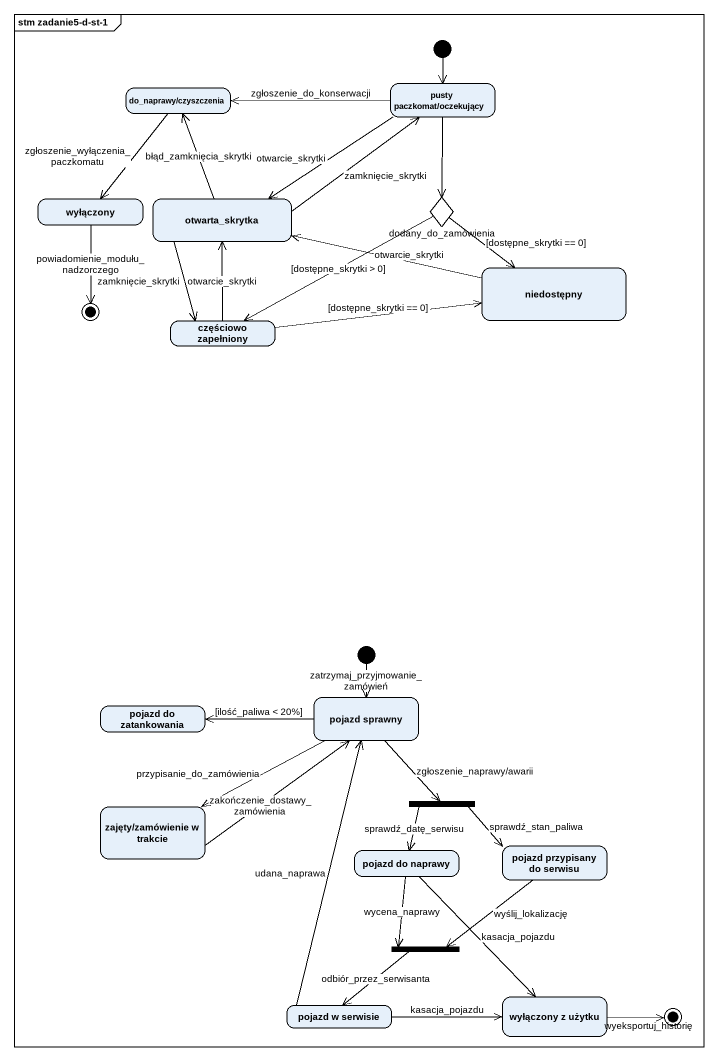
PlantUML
@startuml
mainframe stm zadanie5-d-st-1
hide empty description
state initial1 <<start>>
state "do_naprawy/czyszczenia" as do_naprawy_czyszczenia
state "pusty paczkomat/oczekujący" as pusty_paczkomat_oczekujący
state wyłączony
state otwarta_skrytka
state dodany_do_zamówienia <<choice>>
state niedostępny
state final1 <<end>>
state "częściowo zapełniony" as częściowo_zapełniony
state initial2 <<start>>
state "pojazd do zatankowania" as pojazd_do_zatankowania
state "pojazd sprawny" as pojazd_sprawny
state fork1 <<fork>>
state "zajęty/zamówienie w trakcie" as zajęty_zamówienie_w_trakcie
state "pojazd do naprawy" as pojazd_do_naprawy
state "pojazd przypisany do serwisu" as pojazd_przypisany_do_serwisu
state fork2 <<join>>
state "wyłączony z użytku" as wyłączony_z_użytku
state "pojazd w serwisie" as pojazd_w_serwisie
state final2 <<end>>
initial1 --> pusty_paczkomat_oczekujący
do_naprawy_czyszczenia --> wyłączony : zgłoszenie_wyłączenia_paczkomatu
pusty_paczkomat_oczekujący -left-> do_naprawy_czyszczenia : zgłoszenie_do_konserwacji
pusty_paczkomat_oczekujący -left-> otwarta_skrytka : otwarcie_skrytki
pusty_paczkomat_oczekujący --> dodany_do_zamówienia
wyłączony --> final1 : powiadomienie_modułu_nadzorczego
otwarta_skrytka -up-> do_naprawy_czyszczenia : błąd_zamknięcia_skrytki
otwarta_skrytka -right-> pusty_paczkomat_oczekujący : zamknięcie_skrytki
otwarta_skrytka --> częściowo_zapełniony : zamknięcie_skrytki
dodany_do_zamówienia --> niedostępny : [dostępne_skrytki == 0]
dodany_do_zamówienia -left-> częściowo_zapełniony : [dostępne_skrytki > 0]
niedostępny -left-> otwarta_skrytka : otwarcie_skrytki
częściowo_zapełniony -up-> otwarta_skrytka : otwarcie_skrytki
częściowo_zapełniony -right-> niedostępny : [dostępne_skrytki == 0]
initial2 --> pojazd_sprawny : zatrzymaj_przyjmowanie_zamówień
pojazd_sprawny -left-> pojazd_do_zatankowania : [ilość_paliwa < 20%]
pojazd_sprawny --> fork1 : zgłoszenie_naprawy/awarii
pojazd_sprawny -left-> zajęty_zamówienie_w_trakcie : przypisanie_do_zamówienia
fork1 --> pojazd_do_naprawy : sprawdź_datę_serwisu
fork1 -right-> pojazd_przypisany_do_serwisu : sprawdź_stan_paliwa
zajęty_zamówienie_w_trakcie -right-> pojazd_sprawny : zakończenie_dostawy_zamówienia
pojazd_do_naprawy --> fork2 : wycena_naprawy
pojazd_do_naprawy --> wyłączony_z_użytku : kasacja_pojazdu
pojazd_przypisany_do_serwisu --> fork2 : wyślij_lokalizację
fork2 --> pojazd_w_serwisie : odbiór_przez_serwisanta
wyłączony_z_użytku -right-> final2 : wyeksportuj_historię
pojazd_w_serwisie -up-> pojazd_sprawny : udana_naprawa
pojazd_w_serwisie -right-> wyłączony_z_użytku : kasacja_pojazdu
@enduml
